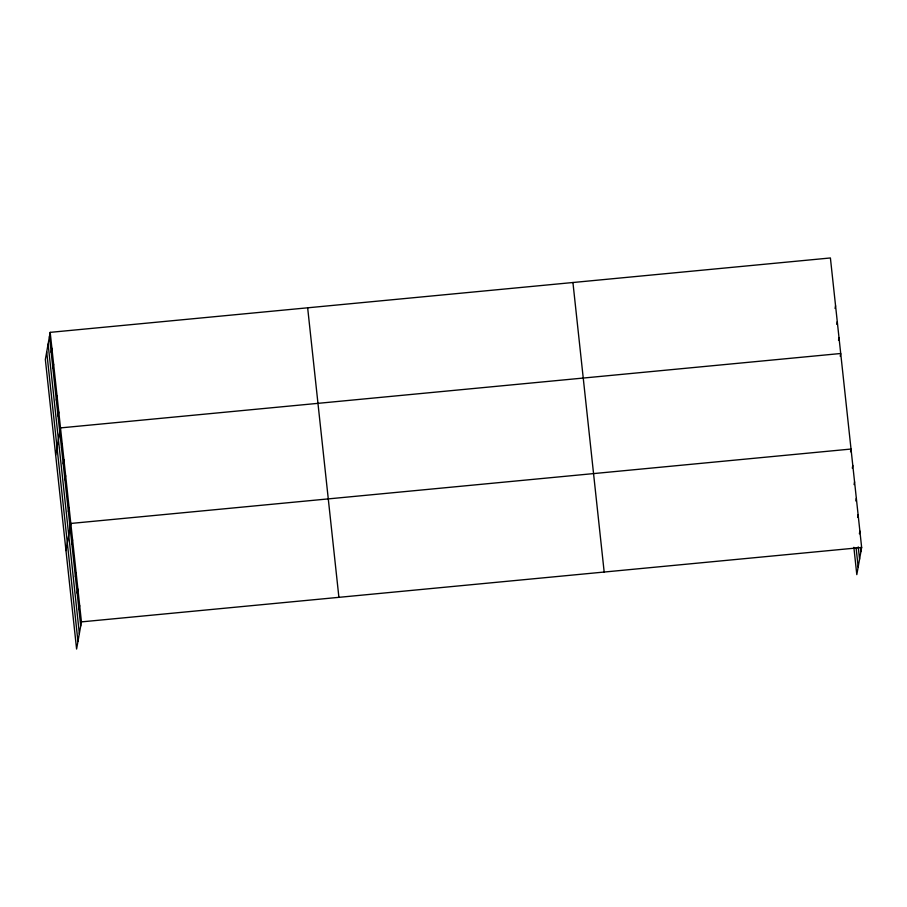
<?xml version="1.0" encoding="UTF-8"?>
<svg xmlns="http://www.w3.org/2000/svg" width="907" height="907" viewBox="0 0 907 907"><rect width="100%" height="100%" fill="white"/><g stroke="black" fill="none" stroke-linecap="round" stroke-linejoin="round"><path stroke-width="1.36" d="M50.191 332.359L45.35 359.512L76.596 649.038L81.437 621.885L50.191 332.359L830.404 257.962L861.65 547.488L856.809 574.641L853.861 547.295M51.177 352.381L51.903 348.277M52.901 368.299L53.626 364.206M54.613 384.228L55.338 380.135M56.336 400.146L57.062 396.053M58.048 416.075L58.785 411.982M55.667 455.053L60.497 427.9L840.71 353.503L840.222 356.236M61.483 447.922L62.22 443.829M63.207 463.84L63.932 459.747M64.93 479.769L65.655 475.676M66.642 495.698L67.379 491.594M68.365 511.616L69.091 507.523M65.973 550.606L70.814 523.452L851.027 449.044L850.539 451.777M71.857 543.951L72.583 539.858M73.626 560.356L74.351 556.263M75.394 576.761L76.12 572.668M77.163 593.167L77.889 589.074M78.932 609.572L79.669 605.479M835.075 308.459L835.562 305.727M836.787 324.377L837.274 321.656M838.51 340.306L838.998 337.574M852.308 468.182L852.795 465.45M854.077 484.587L854.564 481.855M855.857 500.993L856.333 498.272M857.625 517.398L858.113 514.677M859.394 533.815L859.881 531.083M81.437 621.885L861.65 547.488M860.482 547.477L860.924 551.581M858.237 546.887L859.564 559.188M856.106 547.896L858.169 567.034M572.929 282.508L604.175 572.045M307.654 307.802L338.901 597.339M49.454 336.452L80.712 625.977M48.105 344.059L79.351 633.596M46.711 351.905L77.957 641.43"/></g></svg>
